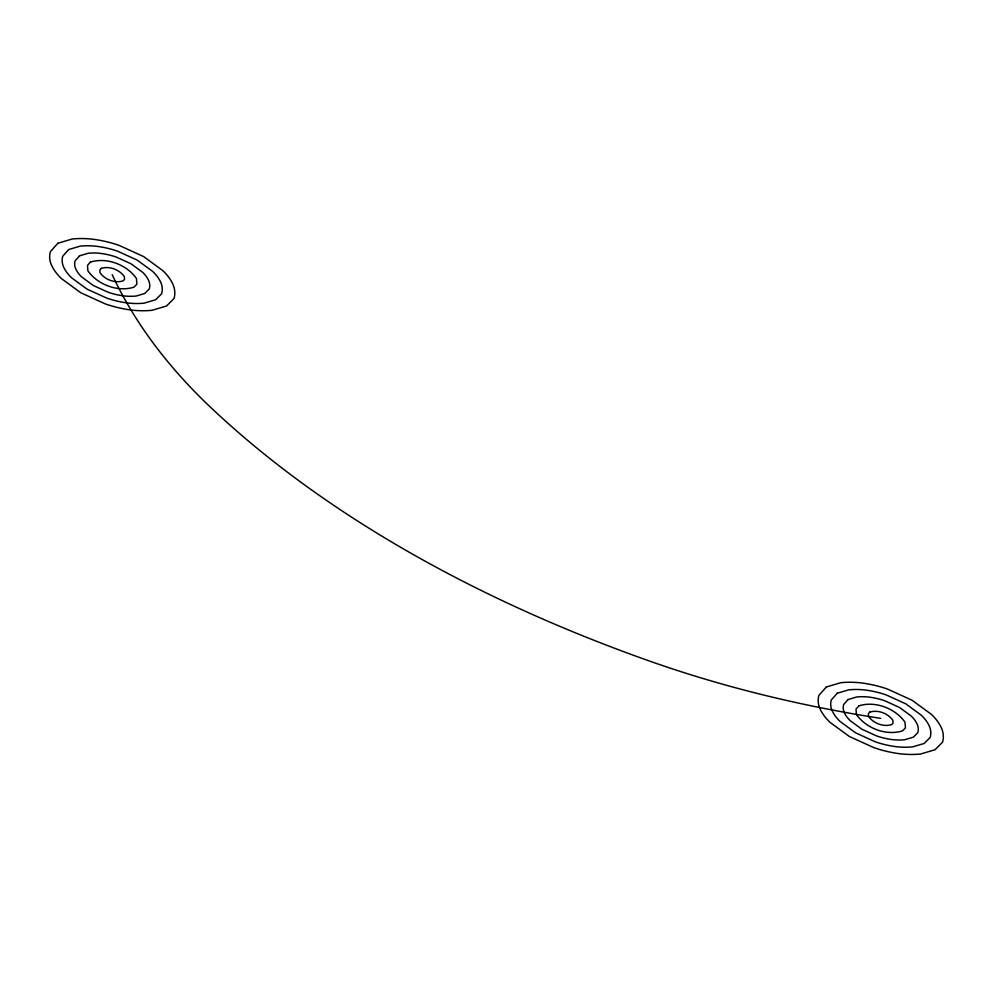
<?xml version="1.0" encoding="UTF-8"?>
<svg xmlns="http://www.w3.org/2000/svg" width="993" height="993" viewBox="0 0 993 993"><rect width="100%" height="100%" fill="white"/><g stroke="black" fill="none" stroke-linecap="round" stroke-linejoin="round"><path stroke-width="1.49" d="M880.704 718.361A878.234 507.038 0 0 1 648.479 660.68A1326.76 766 0 0 1 212.068 408.719A878.234 507.038 0 0 1 112.172 274.639M57.83 243.273L50.395 251.639A56.08 32.372 0 0 0 51.562 265.268A87.818 50.705 0 0 0 61.554 278.673L80.793 292.761L105.196 303.87A87.818 50.705 0 0 0 128.407 309.642A56.08 32.372 0 0 0 152.028 310.312L166.514 306.018L174.023 298.496A59.543 34.37 0 0 0 172.782 284.023A87.818 50.705 0 0 0 162.79 270.617L143.551 256.529L119.16 245.42A87.818 50.705 0 0 0 95.936 239.648A56.08 32.372 0 0 0 72.315 238.978L57.83 243.273M68.703 249.541L62.745 256.231A44.859 25.905 0 0 0 63.676 267.142A70.255 40.564 0 0 0 71.67 277.866L87.074 289.137L106.586 298.024A70.255 40.564 0 0 0 125.168 302.642A44.859 25.905 0 0 0 144.059 303.175L155.653 299.749L161.648 293.729A47.639 27.506 0 0 0 160.667 282.149A70.255 40.564 0 0 0 152.674 271.424L137.27 260.154L117.757 251.266A70.255 40.564 0 0 0 99.176 246.649A44.859 25.905 0 0 0 80.284 246.115L68.703 249.541M79.564 255.822L75.108 260.836A33.65 19.426 0 0 0 75.803 269.016A52.691 30.423 0 0 0 81.798 277.059L93.342 285.512L107.989 292.178A52.691 30.423 0 0 0 121.916 295.641A33.65 19.426 0 0 0 136.091 296.051L144.779 293.469L149.285 288.963A35.723 20.63 0 0 0 148.54 280.274A52.691 30.423 0 0 0 142.545 272.231L131.002 263.778L116.367 257.113A52.691 30.423 0 0 0 102.428 253.649A33.65 19.426 0 0 0 88.253 253.24L79.564 255.822M90.437 262.09L87.458 265.441L87.93 270.89C97.711 284.681 117.596 292.265 133.906 287.2L136.91 284.184L136.413 278.4C126.632 264.61 106.748 257.026 90.437 262.09M101.298 268.371L99.821 270.046L100.045 272.765C104.948 279.666 114.89 283.452 123.045 280.92L124.547 279.418L124.299 276.526C119.396 269.624 109.466 265.826 101.298 268.371M826.362 686.982L818.927 695.348A56.08 32.372 0 0 0 820.094 708.977A87.818 50.705 0 0 0 830.086 722.383L849.338 736.471L873.728 747.58A87.818 50.705 0 0 0 896.952 753.352A56.08 32.372 0 0 0 920.573 754.022L935.058 749.727L942.556 742.205A59.543 34.37 0 0 0 941.327 727.732A87.818 50.705 0 0 0 931.335 714.327L912.083 700.239L887.692 689.13A87.818 50.705 0 0 0 864.469 683.358A56.08 32.372 0 0 0 840.848 682.688L826.362 686.982M837.236 693.251L831.29 699.941A44.859 25.905 0 0 0 832.221 710.851A70.255 40.564 0 0 0 840.215 721.576L855.606 732.846L875.118 741.734A70.255 40.564 0 0 0 893.7 746.351A44.859 25.905 0 0 0 912.592 746.885L924.185 743.459L930.193 737.439A47.639 27.506 0 0 0 929.2 725.858A70.255 40.564 0 0 0 921.206 715.134L905.815 703.863L886.29 694.976A70.255 40.564 0 0 0 867.721 690.358A44.859 25.905 0 0 0 848.829 689.825L837.236 693.251M848.109 699.531L843.64 704.546A33.65 19.426 0 0 0 844.348 712.726A52.691 30.423 0 0 0 850.331 720.769L861.887 729.222L876.521 735.887A52.691 30.423 0 0 0 890.46 739.351A33.65 19.426 0 0 0 904.623 739.76L913.312 737.178L917.817 732.673A35.723 20.63 0 0 0 917.073 723.984A52.691 30.423 0 0 0 911.09 715.941L899.534 707.488L884.9 700.822A52.691 30.423 0 0 0 870.96 697.359A33.65 19.426 0 0 0 856.798 696.949L848.109 699.531M858.97 705.8L856.003 709.151L856.462 714.6C866.256 728.39 886.128 735.974 902.451 730.91L905.455 727.894L904.958 722.11C895.165 708.319 875.28 700.735 858.97 705.8M869.843 712.08L868.354 713.756L868.59 716.474C873.48 723.376 883.422 727.174 891.577 724.629L893.079 723.127L892.831 720.235C887.941 713.334 877.998 709.548 869.843 712.08"/></g></svg>
